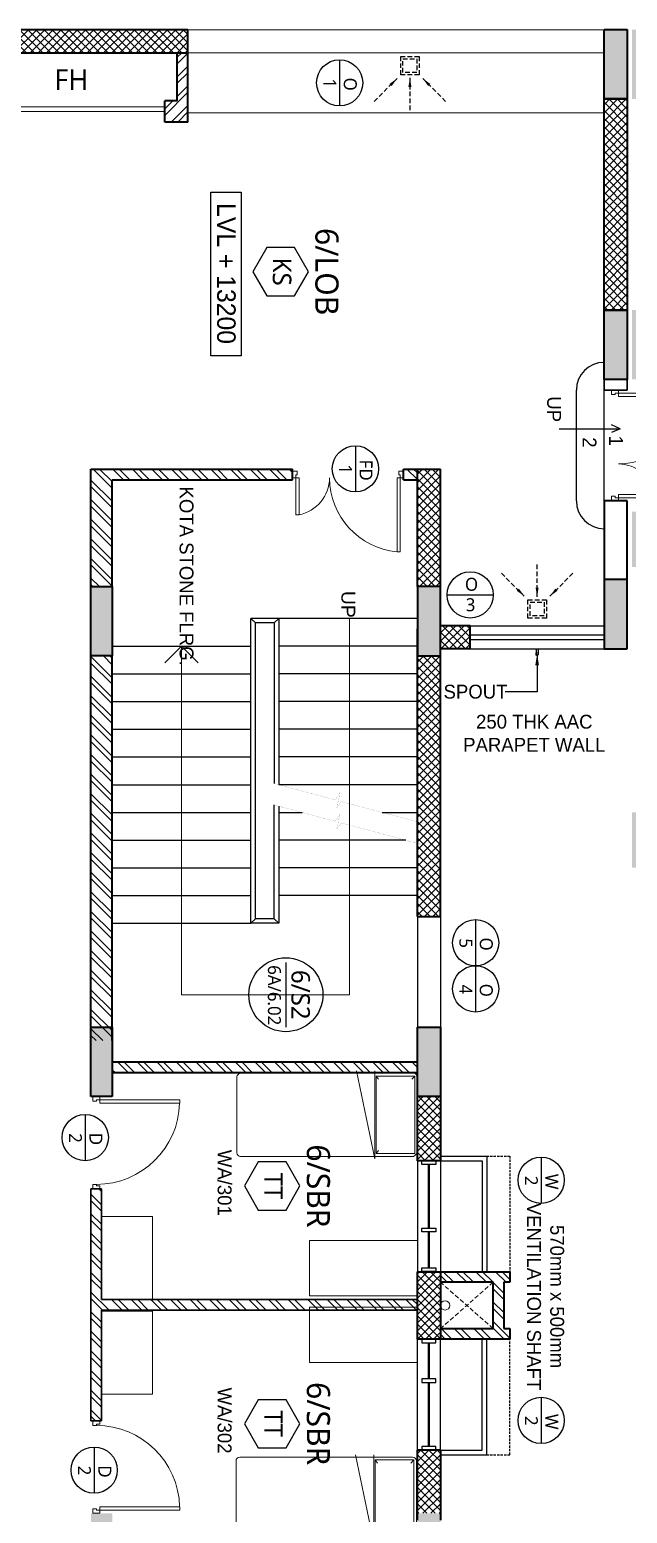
# Model space of a CAD drawing. Header units: millimetres. Extents: x -1127141 to 1597693, y -1835560 to -399335.
# Drawn here: x 1138092 to 1144555, y -503224 to -487168 of the extents above; entities that cross this region are included whole.
import ezdxf
from ezdxf.enums import TextEntityAlignment as Align

# ---------------------------------------------------------------- set-up
doc = ezdxf.new("R2010")
doc.units = ezdxf.units.MM
doc.header["$MEASUREMENT"] = 0
for name, pattern in [('DASHED2', [0.375, 0.25, -0.125]), ('HIDDEN', [0.375, 0.25, -0.125]), ('HIDDEN2', [4.7625, 3.175, -1.5875])]:
    doc.linetypes.add(name, pattern=pattern)
for name, color, linetype in [('A-Anno Tags', 6, 'Continuous'), ('A-Elevation', 4, 'Continuous'), ('A-Steps', 3, 'Continuous'), ('A-Wall Patt', 8, 'Continuous'), ('A-Window', 4, 'Continuous'), ('Anno_Frames', 7, 'Continuous'), ('Anno_Labels', 7, 'Continuous'), ('COLUMN', 5, 'Continuous'), ('elel', 6, 'Continuous'), ('S-Conc Patt', 9, 'Continuous')]:
    doc.layers.add(name, color=color, linetype=linetype)
for name, color, linetype, lineweight in [('A-Detail Lines', 8, 'Continuous', 25), ('A-Door', 4, 'Continuous', 9), ('A-Wall Ele', 3, 'Continuous', 20), ('A-Wall Sec', 1, 'Continuous', 30), ('column hatch', 12, 'Continuous', 5), ('E-CABLE TRAY', 32, 'Continuous', 18), ('frntr', 32, 'Continuous', 9), ('rwp', 231, 'Continuous', 5), ('S-Concrete', 40, 'Continuous', 30), ('shaft', 252, 'HIDDEN2', 5), ('STAIR', 3, 'Continuous', 9), ('text', 7, 'Continuous', 9)]:
    doc.layers.add(name, color=color, linetype=linetype, lineweight=lineweight)
doc.styles.add('IIITD @ 100', font='trebuc.ttf', dxfattribs={"height": 210})
doc.styles.get("Standard").update_dxf_attribs({"font": 'trebuc.ttf'})
doc.dimstyles.new('IIITD_WD_M @ 100', dxfattribs={"dimscale": 100, "dimtxt": 1.5, "dimasz": 1, "dimexe": 0.5, "dimexo": 0.25, "dimgap": 0.3, "dimtad": 1, "dimdec": 0, "dimrnd": 5, "dimzin": 0, "dimdsep": 46, "dimtxsty": 'Standard', "dimblk": 'ARCHTICK', "dimcen": 0.2, "dimdle": 1, "dimclrd": 256, "dimclre": 256, "dimadec": 0, "dimazin": 0, "dimtfac": 1, "dimtdec": 0, "dimtofl": 0, "dimtmove": 0, "dimatfit": 0, "dimfxl": 2, "dimfxlon": 1, "dimtolj": 1, "dimtzin": 0, "dimlwd": -1, "dimlwe": -1, "dimarcsym": 0})

# ---------------------------------------------------------------- blocks, each defined once
blk = doc.blocks.new('Door 1200')
at = {"layer": 'A-Door', "color": 5, "lineweight": 18}
for p, q in [((524084, 16182), (524084, 16132)), ((524084, 16182), (524159, 16182)), ((524084, 16132), (524124, 16132)), ((524124, 16147), (524124, 16132)), ((524159, 16147), (524124, 16147)), ((524159, 16182), (524159, 16147)), ((524159, 16147), (524557, 16147)), ((524159, 16112), (524159, 16147)), ((524159, 16112), (524557, 16112)), ((524557, 16147), (524557, 16112)), ((524084, 15032), (524124, 15032)), ((524084, 14982), (524084, 15032)), ((524084, 14982), (524159, 14982)), ((524124, 15017), (524124, 15032)), ((524159, 15017), (524124, 15017)), ((524159, 15052), (524159, 15017)), ((524159, 15052), (524958, 15052)), ((524159, 14982), (524159, 15017)), ((524159, 15017), (524958, 15017)), ((524958, 15017), (524958, 15052))]:
    blk.add_line(p, q, dxfattribs=at)
at = {"layer": 'A-Door', "lineweight": 18}
for centre, radius, start, end in [((524155, 16193), 411, 270.5695, 348.692), ((524157, 14978), 804, 5.3147, 89.8716)]:
    blk.add_arc(centre, radius, start, end, dxfattribs=at)
blk = doc.blocks.new('Room Tag with Finish')
blk.add_lwpolyline([(0, 0), (-2.6, -1.5), (-2.6, -4.5), (0, -6), (2.6, -4.5), (2.6, -1.5)], close=True)
at = {"layer": 'Anno_Frames'}
blk.add_attdef('ROOM_NAME', text='', height=2.5, dxfattribs=at).set_placement((0, 0), align=Align.BOTTOM_CENTER)
blk.add_attdef('FF', text='', height=2, dxfattribs=at).set_placement((0, -1.85), align=Align.TOP_CENTER)
blk = doc.blocks.new('*U29')
at = {"layer": 'A-Anno Tags'}
blk.add_lwpolyline([(-250, 0), (250, 0)], dxfattribs=at)
blk.add_circle((0, 0), 250, dxfattribs=at)
at = {"layer": 'Anno_Frames', "color": 7}
for tag, rotation, p in [('ENTITY', 359.7608, (15, 185)), ('ENTITYNO', 0.1757, (4, -36))]:
    blk.add_attdef(tag, text='', height=140, rotation=rotation, dxfattribs=at).set_placement(p, align=Align.TOP_CENTER)
blk = doc.blocks.new('staircase 1 int')
at = {"layer": 'A-Elevation'}
for p, q in [((1232432, -34455), (1234232, -34455)), ((1232432, -34455), (1232432, -34755)), ((1232482, -34505), (1232432, -34455)), ((1232482, -34505), (1234219, -34505)), ((1232482, -34505), (1232482, -34705)), ((1235682, -34505), (1234450, -34505)), ((1234464, -34455), (1235732, -34455)), ((1235682, -34505), (1235732, -34455)), ((1235682, -34505), (1235682, -34705)), ((1235732, -34455), (1235732, -34755)), ((1232482, -34705), (1232432, -34755)), ((1235732, -34755), (1232432, -34755)), ((1235682, -34705), (1232482, -34705)), ((1235682, -34705), (1235732, -34755))]:
    blk.add_line(p, q, dxfattribs=at)
at = {"layer": 'A-Steps'}
for p, q in [((1232432, -32955), (1232432, -34455)), ((1232732, -32955), (1232732, -34455)), ((1233032, -32955), (1233032, -34455)), ((1233332, -32955), (1233332, -34455)), ((1233632, -32955), (1233632, -34455)), ((1233932, -32955), (1233932, -34455)), ((1234232, -32955), (1234232, -34455)), ((1234532, -33336), (1234532, -32955)), ((1235132, -32955), (1235132, -34455)), ((1235432, -32955), (1235432, -34455)), ((1234832, -33079), (1234832, -34455)), ((1234532, -34455), (1234532, -34202)), ((1234832, -34282), (1234832, -34455)), ((1232732, -36255), (1232732, -34755)), ((1233032, -36255), (1233032, -34755)), ((1233332, -36255), (1233332, -34755)), ((1233632, -36255), (1233632, -34755)), ((1233932, -36255), (1233932, -34755)), ((1234232, -36255), (1234232, -34755)), ((1234532, -36255), (1234532, -34755)), ((1234832, -36255), (1234832, -34755)), ((1235132, -36255), (1235132, -34755)), ((1235432, -36255), (1235432, -34755)), ((1235732, -36255), (1235732, -34755))]:
    blk.add_line(p, q, dxfattribs=at)
at = {"layer": 'STAIR', "color": 5, "const_width": 1}
for points in [[(1234660, -32855), (1234414, -33779), (1234486, -33828), (1234316, -33791), (1234396, -33846), (1234219, -34505)], [(1234892, -32855), (1234646, -33779), (1234717, -33828), (1234548, -33791), (1234628, -33846), (1234450, -34505)]]:
    blk.add_lwpolyline(points, dxfattribs=at)
at = {"layer": 'text'}
for p, q in [((1232432, -33691), (1236507, -33691)), ((1236507, -35505), (1236507, -33691)), ((1232732, -35505), (1232912, -35325)), ((1232732, -35505), (1236507, -35505)), ((1232732, -35505), (1232912, -35686))]:
    blk.add_line(p, q, dxfattribs=at)
at = {"layer": 'text', "linetype": 'Continuous', "insert": (1232135, -33627), "char_height": 150, "width": 369.41, "attachment_point": 1}
blk.add_mtext('{\\fArial|b0|i0|c0|p34;UP}', dxfattribs=at)
blk = doc.blocks.new('ABL_Door_S - 1000 x 2100-11-3 Second Floor Lvl')
at = {"layer": 'A-Door', "color": 5}
for p, q in [((-500, 38), (-450, 38)), ((-500, -38), (-500, 38)), ((-450, 38), (-450, -3)), ((450, 38), (450, -3)), ((500, 38), (450, 38)), ((500, -38), (500, 38)), ((-500, -38), (-465, -38)), ((-465, -3), (-450, -3)), ((-465, -38), (-465, -3)), ((-430, -38), (-465, -38)), ((465, -3), (450, -3)), ((465, -38), (465, -3)), ((500, -38), (465, -38))]:
    blk.add_line(p, q, dxfattribs=at)
at = {"layer": 'A-Door', "color": 5, "lineweight": 18}
for p, q in [((-465, -38), (-465, -903)), ((-430, -38), (-430, -903)), ((-430, -903), (-465, -903))]:
    blk.add_line(p, q, dxfattribs=at)
at = {"layer": 'A-Door'}
blk.add_arc((-450, -2), 900, 271.2981, 359.9894, dxfattribs=at)
blk = doc.blocks.new('W 1200')
at = {"layer": 'A-Window', "linetype": 'HIDDEN', "ltscale": 100}
for p, q in [((552588, 7900), (552588, 9150)), ((552838, 7900), (552588, 7900))]:
    blk.add_line(p, q, dxfattribs=at)
at = {"layer": 'A-Window', "color": 2, "lineweight": 40}
for p, q in [((553463, 8720), (553463, 9110)), ((553463, 7990), (553463, 8680))]:
    blk.add_line(p, q, dxfattribs=at)
at = {"layer": 'A-Window', "color": 5}
for points in [[(553338, 7900), (552838, 7900), (552838, 9150)], [(553338, 7950), (552888, 7950), (552888, 9150)]]:
    blk.add_lwpolyline(points, dxfattribs=at)
at = {"layer": 'A-Window'}
for points in [[(553338, 7950), (553338, 9150)], [(553588, 7950), (553588, 9150)], [(553388, 8680), (553388, 8720), (553538, 8720), (553538, 8680), (553388, 8680)]]:
    blk.add_lwpolyline(points, dxfattribs=at)
for points in [[(553388, 9150), (553538, 9150), (553538, 9110), (553388, 9110)], [(553388, 7990), (553538, 7990), (553538, 7950), (553388, 7950)]]:
    blk.add_lwpolyline(points, close=True, dxfattribs=at)
blk = doc.blocks.new('Door Tag')
blk.add_line((-3.5, 0), (3.5, 0))
blk.add_circle((0, 0), 4)
blk.add_attdef('DW_NAME', text='', height=2).set_placement((0, 0), align=Align.BOTTOM_CENTER)
blk.add_attdef('SHEET_NO', text='', height=1.4).set_placement((0.05, -0.54), align=Align.TOP_CENTER)
blk = doc.blocks.new('*U478')
at = {"layer": 'A-Anno Tags'}
blk.add_lwpolyline([(-250, 0), (250, 0)], dxfattribs=at)
blk.add_circle((0, 0), 250, dxfattribs=at)
at = {"layer": 'Anno_Frames', "color": 7}
for tag, rotation, p in [('ENTITY', 359.7608, (15, 185)), ('ENTITYNO', 0.1757, (4, -36))]:
    blk.add_attdef(tag, text='', height=140, rotation=rotation, dxfattribs=at).set_placement(p, align=Align.TOP_CENTER)
blk = doc.blocks.new('tadantadan')
at = {"layer": 'S-Conc Patt'}
h = blk.add_hatch(color=256, dxfattribs=at)
h.paths.add_polyline_path([(126629, 40497), (127365, 40640), (127413, 40395), (126677, 40252)])
h.paths.add_polyline_path([(110961, 37195), (110914, 37441), (111935, 37639), (111982, 37394)])
h.paths.add_polyline_path([(123624, 39657), (123577, 39902), (124598, 40101), (124645, 39855)])
h.paths.add_polyline_path([(120459, 39041), (120411, 39287), (121432, 39485), (121480, 39240)])
h.paths.add_polyline_path([(117293, 38426), (117245, 38671), (118266, 38870), (118314, 38624)])
h.paths.add_polyline_path([(114127, 37811), (114079, 38056), (115100, 38255), (115148, 38009)])
h.paths.add_polyline_path([(122039, 47814), (121991, 48059), (123012, 48258), (123060, 48012)])
h.paths.add_polyline_path([(118873, 47198), (118825, 47444), (119846, 47642), (119894, 47397)])
h.paths.add_polyline_path([(115707, 46585), (115659, 46831), (116680, 47029), (116728, 46784)])
h.paths.add_polyline_path([(106210, 44739), (106162, 44984), (107183, 45183), (107231, 44938)])
h.paths.add_polyline_path([(109375, 45354), (109328, 45600), (110349, 45798), (110396, 45553)])
h.paths.add_polyline_path([(112541, 45970), (112493, 46215), (113514, 46414), (113562, 46168)])
h.paths.add_polyline_path([(120664, 42678), (120707, 42452), (119971, 42309), (119927, 42535)])
h.paths.add_polyline_path([(120334, 44375), (120377, 44150), (119641, 44007), (119597, 44232)])
h.paths.add_polyline_path([(114332, 41447), (114376, 41221), (113640, 41078), (113596, 41304)])
h.paths.add_polyline_path([(114002, 43145), (114046, 42919), (113310, 42776), (113266, 43002)])
h.paths.add_polyline_path([(107979, 40212), (108023, 39987), (107287, 39843), (107243, 40069)])
h.paths.add_polyline_path([(107650, 41910), (107693, 41684), (106957, 41541), (106913, 41767)])
h.paths.add_polyline_path([(130940, 42954), (130797, 43690), (131042, 43738), (131185, 43002)])
h.paths.add_polyline_path([(104022, 33475), (103273, 33475), (103273, 33725), (104022, 33725)])
h.paths.add_polyline_path([(100927, 33475), (100177, 33475), (100177, 33725), (100927, 33725)])
h.paths.add_polyline_path([(97892, 33475), (97142, 33475), (97142, 33725), (97892, 33725)])
h.paths.add_polyline_path([(126853, 43880), (126264, 43766), (126308, 43540), (126897, 43654)])
h.paths.add_polyline_path([(130345, 46012), (130202, 46748), (130448, 46795), (130591, 46059)])
h.paths.add_polyline_path([(129606, 49815), (129463, 50551), (129708, 50599), (129851, 49862)])
h.paths.add_polyline_path([(125252, 49732), (125694, 49818), (125737, 49592), (125296, 49506)])
h.paths.add_polyline_path([(125842, 47270), (125756, 47712), (125982, 47756), (126068, 47314)])
h.paths.add_polyline_path([(127586, 49727), (127500, 50169), (127725, 50213), (127811, 49771)])
h.paths.add_polyline_path([(128368, 45703), (128282, 46145), (128508, 46189), (128594, 45747)])
h.paths.add_polyline_path([(128187, 47838), (127745, 47752), (127702, 47978), (128143, 48064)])
h.paths.add_polyline_path([(126368, 45770), (126454, 45328), (126228, 45284), (126143, 45726)])
h.paths.add_polyline_path([(101872, 46634), (101136, 46491), (101088, 46737), (101824, 46880)])
h.paths.add_polyline_path([(104042, 40974), (103927, 41563), (104153, 41607), (104267, 41018)])
h.paths.add_polyline_path([(103341, 39076), (102605, 38933), (102561, 39158), (103297, 39301)])
h.paths.add_polyline_path([(103921, 45525), (103185, 45382), (103137, 45627), (103874, 45770)])
h.paths.add_polyline_path([(103011, 40774), (102275, 40631), (102227, 40876), (102963, 41019)])
h.paths.add_polyline_path([(104019, 35586), (103283, 35443), (103235, 35688), (103972, 35831)])
h.paths.add_polyline_path([(103639, 46978), (102902, 46835), (102855, 47080), (103591, 47223)])
h.paths.add_polyline_path([(98329, 45946), (97593, 45803), (97546, 46048), (98282, 46191)])
h.paths.add_polyline_path([(99472, 40086), (98736, 39943), (98688, 40188), (99424, 40331)])
h.paths.add_polyline_path([(108702, 36496), (107892, 36339), (107844, 36584), (108654, 36742)])
h.paths.add_polyline_path([(97392, 39936), (97392, 39289), (97142, 39289), (97142, 39889)])
h.paths.add_polyline_path([(119208, 6285), (118458, 6285), (118458, 6535), (119208, 6535)])
h.paths.add_polyline_path([(119208, 11565), (118458, 11565), (118458, 11795), (119208, 11795)])
h.paths.add_polyline_path([(119208, 15095), (118458, 15095), (118458, 15345), (119208, 15345)])
h.paths.add_polyline_path([(119208, 9835), (118458, 9835), (118458, 10065), (119208, 10065)])
h.paths.add_polyline_path([(113948, 6285), (113198, 6285), (113198, 6535), (113948, 6535)])
h.paths.add_polyline_path([(113948, 11565), (113198, 11565), (113198, 11795), (113948, 11795)])
h.paths.add_polyline_path([(113948, 15095), (113198, 15095), (113198, 15345), (113948, 15345)])
h.paths.add_polyline_path([(113948, 9835), (113198, 9835), (113198, 10065), (113948, 10065)])
h.paths.add_polyline_path([(108688, 11565), (107938, 11565), (107938, 11795), (108688, 11795)])
h.paths.add_polyline_path([(103843, 17365), (103093, 17365), (103093, 17115), (103843, 17115)])
h.paths.add_polyline_path([(100177, 17365), (100927, 17365), (100927, 17115), (100177, 17115)])
h.paths.add_polyline_path([(97142, 17365), (97892, 17365), (97892, 17115), (97142, 17115)])
h.paths.add_polyline_path([(128593, 15095), (127993, 15095), (127993, 15345), (128593, 15345)])
h.paths.add_polyline_path([(103918, 15345), (103168, 15345), (103168, 15095), (103918, 15095)])
h.paths.add_polyline_path([(108688, 15095), (107938, 15095), (107938, 15345), (108688, 15345)])
h.paths.add_polyline_path([(124393, 15095), (123793, 15095), (123793, 15345), (124393, 15345)])
h.paths.add_polyline_path([(127993, 11795), (128593, 11795), (128593, 11565), (127993, 11565)])
h.paths.add_polyline_path([(124393, 11565), (123793, 11565), (123793, 11795), (124393, 11795)])
h.paths.add_polyline_path([(105718, 5325), (104968, 5325), (104968, 5575), (105718, 5575)])
h.paths.add_polyline_path([(97392, 9815), (97392, 10565), (97142, 10565), (97142, 9815)])
h.paths.add_polyline_path([(100313, 9815), (99563, 9815), (99563, 10065), (100313, 10065)])
h.paths.add_polyline_path([(105718, 3845), (104968, 3845), (104968, 4095), (105718, 4095)])
h.paths.add_polyline_path([(103918, 3845), (103168, 3845), (103168, 4095), (103918, 4095)])
h.paths.add_polyline_path([(103918, 9815), (103168, 9815), (103168, 10065), (103918, 10065)])
h.paths.add_polyline_path([(103918, 11565), (103168, 11565), (103168, 11795), (103918, 11795)])
h.paths.add_polyline_path([(104968, 9465), (104968, 10065), (105198, 10065), (105198, 9465)])
h.paths.add_polyline_path([(126158, 9615), (126158, 10065), (126388, 10065), (126388, 9615)])
h.paths.add_polyline_path([(123873, 10065), (124323, 10065), (124323, 9835), (123873, 9835)])
h.paths.add_polyline_path([(126158, 5575), (126158, 6025), (126388, 6025), (126388, 5575)])
h.paths.add_polyline_path([(123978, 5575), (123978, 6025), (124208, 6025), (124208, 5575)])
h.paths.add_polyline_path([(126388, 7705), (125938, 7705), (125938, 7935), (126388, 7935)])
h.paths.add_polyline_path([(123978, 7595), (123978, 8045), (124208, 8045), (124208, 7595)])
h.paths.add_polyline_path([(128178, 9465), (128178, 10065), (128408, 10065), (128408, 9465)])
h.paths.add_polyline_path([(108428, 5325), (108428, 6075), (108178, 6075), (108178, 5325)])
h.paths.add_polyline_path([(128158, 5575), (128158, 6175), (128408, 6175), (128408, 5575)])
h.paths.add_polyline_path([(100313, 3845), (99563, 3845), (99563, 4095), (100313, 4095)])
h.paths.add_polyline_path([(108408, 10065), (108408, 9315), (108178, 9315), (108178, 10065)])
edge = h.paths.add_edge_path()
edge.add_line((133928, 6285), (133178, 6285))
edge.add_line((133178, 6535), (133928, 6535))
edge.add_line((133178, 6285), (133178, 6535))
edge.add_line((133928, 11565), (133178, 11565))
edge.add_line((133178, 11795), (133928, 11795))
edge.add_line((133178, 11565), (133178, 11795))
edge.add_line((133928, 15095), (133178, 15095))
edge.add_line((133178, 15345), (133928, 15345))
edge.add_line((133178, 15095), (133178, 15345))
edge.add_line((133928, 9835), (133178, 9835))
edge.add_line((133178, 10065), (133928, 10065))
edge.add_line((133178, 9835), (133178, 10065))
h.paths.add_polyline_path([(144448, 11565), (143698, 11565), (143698, 11795), (144448, 11795)])
h.paths.add_polyline_path([(144448, 15095), (143698, 15095), (143698, 15345), (144448, 15345)])
h.paths.add_polyline_path([(144208, 10065), (144208, 9315), (143978, 9315), (143978, 10065)])
h.paths.add_polyline_path([(139188, 6285), (138438, 6285), (138438, 6535), (139188, 6535)])
h.paths.add_polyline_path([(139188, 11565), (138438, 11565), (138438, 11795), (139188, 11795)])
h.paths.add_polyline_path([(139188, 15095), (138438, 15095), (138438, 15345), (139188, 15345)])
h.paths.add_polyline_path([(139188, 9835), (138438, 9835), (138438, 10065), (139188, 10065)])
h.paths.add_polyline_path([(133928, 6285), (133178, 6285), (133178, 6535), (133928, 6535)])
h.paths.add_polyline_path([(133928, 11565), (133178, 11565), (133178, 11795), (133928, 11795)], flags=17)
h.paths.add_polyline_path([(133928, 15095), (133178, 15095), (133178, 15345), (133928, 15345)], flags=17)
h.paths.add_polyline_path([(133928, 9835), (133178, 9835), (133178, 10065), (133928, 10065)], flags=17)
h.paths.add_polyline_path([(151613, 4490), (151613, 5090), (151363, 5090), (151363, 4490)])
h.paths.add_polyline_path([(151613, 15095), (151013, 15095), (151013, 15345), (151613, 15345)])
h.paths.add_polyline_path([(147413, 15095), (146813, 15095), (146813, 15345), (147413, 15345)])
h.paths.add_polyline_path([(151613, 11565), (151013, 11565), (151013, 11795), (151613, 11795)])
h.paths.add_polyline_path([(147413, 11565), (146813, 11565), (146813, 11795), (147413, 11795)])
h.paths.add_polyline_path([(151613, 9315), (151613, 10065), (151363, 10065), (151363, 9315)])
h.paths.add_polyline_path([(146663, 4490), (147413, 4490), (147413, 4740), (146663, 4740)])
h.paths.add_polyline_path([(147413, 9315), (147413, 10065), (147183, 10065), (147183, 9315)])
h.paths.add_polyline_path([(143958, 4490), (143958, 5240), (144208, 5240), (144208, 4490)])
at = {"layer": 'S-Concrete', "lineweight": 35}
for p, q in [((97142, 17115), (97142, 17365)), ((97142, 17365), (97892, 17365)), ((97892, 17365), (97892, 17115)), ((100177, 17115), (100177, 17365)), ((100177, 17365), (100927, 17365)), ((100927, 17365), (100927, 17115)), ((103093, 17365), (103093, 17115)), ((103843, 17365), (103093, 17365)), ((103843, 17115), (103843, 17365)), ((97892, 17115), (97142, 17115)), ((100927, 17115), (100177, 17115)), ((103093, 17115), (103843, 17115)), ((103168, 15345), (103168, 15095)), ((103918, 15345), (103168, 15345)), ((103918, 15095), (103918, 15345)), ((107938, 15095), (107938, 15345)), ((107938, 15345), (108688, 15345)), ((108688, 15345), (108688, 15095)), ((103168, 15095), (103918, 15095)), ((108688, 15095), (107938, 15095)), ((103168, 11565), (103168, 11795)), ((103168, 11795), (103918, 11795)), ((103918, 11795), (103918, 11565)), ((107938, 11565), (107938, 11795)), ((107938, 11795), (108688, 11795)), ((108688, 11795), (108688, 11565)), ((103918, 11565), (103168, 11565)), ((108688, 11565), (107938, 11565))]:
    blk.add_line(p, q, dxfattribs=at)
blk = doc.blocks.new('*U424')
at = {"layer": 'A-Anno Tags'}
blk.add_lwpolyline([(-250, 0), (250, 0)], dxfattribs=at)
blk.add_circle((0, 0), 250, dxfattribs=at)
at = {"layer": 'Anno_Frames', "color": 7}
for tag, rotation, p in [('ENTITY', 359.7608, (15, 185)), ('ENTITYNO', 0.1757, (4, -36))]:
    blk.add_attdef(tag, text='', height=140, rotation=rotation, dxfattribs=at).set_placement(p, align=Align.TOP_CENTER)
blk = doc.blocks.new('_ArchTick')
at = {"color": 0, "linetype": 'ByBlock', "const_width": 0.15}
blk.add_lwpolyline([(-0.5, -0.5), (0.5, 0.5)], dxfattribs=at)
blk = doc.blocks.new('*U269')
at = {"layer": 'A-Anno Tags'}
blk.add_lwpolyline([(-250, 0), (250, 0)], dxfattribs=at)
blk.add_circle((0, 0), 250, dxfattribs=at)
at = {"layer": 'Anno_Frames', "color": 7}
for tag, rotation, p in [('ENTITY', 359.7608, (15, 185)), ('ENTITYNO', 0.1757, (4, -36))]:
    blk.add_attdef(tag, text='', height=140, rotation=rotation, dxfattribs=at).set_placement(p, align=Align.TOP_CENTER)
blk = doc.blocks.new('bed')
at = {"layer": 'frntr'}
for p, q in [((268673, -306927), (268673, -308179)), ((269533, -306887), (268713, -306887)), ((269573, -308377), (269573, -306927)), ((269598, -308377), (268648, -308179)), ((268673, -308179), (268673, -308377)), ((268648, -308377), (269448, -308377)), ((268673, -308377), (268673, -308797)), ((269543, -308391), (268703, -308391)), ((268703, -308391), (268703, -308811)), ((268703, -308391), (268738, -308417)), ((269598, -308377), (269448, -308377)), ((269543, -308391), (269508, -308417)), ((269543, -308811), (269543, -308391)), ((269573, -308797), (269573, -308377)), ((268703, -308811), (268738, -308777)), ((268703, -308811), (269543, -308811)), ((268713, -308837), (269510, -308837))]:
    blk.add_line(p, q, dxfattribs=at)
for centre, radius, start, end in [((268713, -306927), 40, 90, 180), ((269533, -306927), 40, 0, 90), ((268713, -308797), 40, 180, 270), ((269506, -308762), 75.2, 267.3338, 332.1559)]:
    blk.add_arc(centre, radius, start, end, dxfattribs=at)
blk = doc.blocks.new('wardrobe')
at = {"layer": 'frntr'}
for p, q in [((266249, -309334), (266799, -309334)), ((266249, -310234), (266249, -309334)), ((266799, -310234), (266799, -309334)), ((266799, -309334), (266799, -310234)), ((266799, -310234), (266249, -310234))]:
    blk.add_line(p, q, dxfattribs=at)
blk = doc.blocks.new('table')
at = {"layer": 'frntr'}
for p, q in [((268968, -309087), (269568, -309087)), ((268968, -309087), (268968, -310253)), ((269568, -310255), (269568, -309087)), ((268968, -310253), (269568, -310253))]:
    blk.add_line(p, q, dxfattribs=at)
blk = doc.blocks.new('aaa')
at = {"layer": 'frntr', "rotation": 90}
blk.add_blockref('wardrobe', (-40627, -573636), dxfattribs=at)
at = {"layer": 'frntr'}
for name, p in [('bed', (-1515, -1414)), ('table', (0, 0))]:
    blk.add_blockref(name, p, dxfattribs=at)
blk = doc.blocks.new('bbbb')
at = {"layer": 'frntr', "rotation": 90}
blk.add_blockref('wardrobe', (-39613, -573636), dxfattribs=at)
at = {"layer": 'frntr'}
for name, p in [('bed', (2630, -1404)), ('table', (710, 0))]:
    blk.add_blockref(name, p, dxfattribs=at)
blk = doc.blocks.new('column 2.04')
at = {"layer": 'S-Conc Patt'}
h = blk.add_hatch(color=256, dxfattribs=at)
h.paths.add_polyline_path([(552592, -205173), (553328, -205030), (553376, -205276), (552640, -205419)])
h.paths.add_polyline_path([(536924, -208475), (536877, -208230), (537898, -208032), (537945, -208277)])
h.paths.add_polyline_path([(549587, -206014), (549540, -205769), (550561, -205570), (550608, -205816)])
h.paths.add_polyline_path([(546422, -206629), (546374, -206384), (547395, -206185), (547443, -206431)])
h.paths.add_polyline_path([(543256, -207245), (543208, -206999), (544229, -206801), (544277, -207046)])
h.paths.add_polyline_path([(540090, -207860), (540042, -207615), (541063, -207416), (541111, -207662)])
h.paths.add_polyline_path([(548002, -197857), (547954, -197611), (548975, -197413), (549023, -197658)])
h.paths.add_polyline_path([(544836, -198472), (544788, -198227), (545809, -198028), (545857, -198274)])
h.paths.add_polyline_path([(541670, -199086), (541622, -198840), (542643, -198642), (542691, -198887)])
h.paths.add_polyline_path([(532173, -200932), (532125, -200686), (533146, -200488), (533194, -200733)])
h.paths.add_polyline_path([(535338, -200316), (535291, -200071), (536312, -199872), (536359, -200118)])
h.paths.add_polyline_path([(538504, -199701), (538456, -199455), (539477, -199257), (539525, -199502)])
h.paths.add_polyline_path([(546627, -202993), (546670, -203219), (545934, -203362), (545890, -203136)])
h.paths.add_polyline_path([(546297, -201295), (546340, -201521), (545604, -201664), (545560, -201438)])
h.paths.add_polyline_path([(540295, -204224), (540339, -204449), (539603, -204592), (539559, -204367)])
h.paths.add_polyline_path([(539965, -202526), (540009, -202752), (539273, -202895), (539229, -202669)])
h.paths.add_polyline_path([(533943, -205458), (533986, -205684), (533250, -205827), (533206, -205601)])
h.paths.add_polyline_path([(533613, -203761), (533656, -203987), (532920, -204130), (532876, -203904)])
h.paths.add_polyline_path([(556903, -202717), (556760, -201981), (557005, -201933), (557148, -202669)])
h.paths.add_polyline_path([(529985, -212195), (529236, -212195), (529236, -211945), (529985, -211945)])
h.paths.add_polyline_path([(526890, -212195), (526140, -212195), (526140, -211945), (526890, -211945)])
h.paths.add_polyline_path([(523855, -212195), (523105, -212195), (523105, -211945), (523855, -211945)])
h.paths.add_polyline_path([(552816, -201790), (552227, -201905), (552271, -202131), (552860, -202016)])
h.paths.add_polyline_path([(556308, -199659), (556165, -198923), (556411, -198875), (556554, -199611)])
h.paths.add_polyline_path([(555569, -195856), (555426, -195120), (555671, -195072), (555815, -195808)])
h.paths.add_polyline_path([(551215, -195938), (551657, -195853), (551700, -196078), (551259, -196164)])
h.paths.add_polyline_path([(551805, -198400), (551719, -197959), (551945, -197915), (552031, -198356)])
h.paths.add_polyline_path([(553549, -195943), (553463, -195501), (553689, -195458), (553774, -195899)])
h.paths.add_polyline_path([(554331, -199967), (554245, -199525), (554471, -199482), (554557, -199923)])
h.paths.add_polyline_path([(554150, -197832), (553709, -197918), (553665, -197692), (554106, -197607)])
h.paths.add_polyline_path([(552331, -199901), (552417, -200343), (552191, -200387), (552106, -199945)])
h.paths.add_polyline_path([(527835, -199036), (527099, -199179), (527051, -198934), (527787, -198791)])
h.paths.add_polyline_path([(530005, -204696), (529890, -204107), (530116, -204064), (530230, -204653)])
h.paths.add_polyline_path([(529304, -206595), (528568, -206738), (528524, -206512), (529260, -206369)])
h.paths.add_polyline_path([(529884, -200146), (529148, -200289), (529100, -200043), (529837, -199900)])
h.paths.add_polyline_path([(528920, -212495), (528320, -212495), (528320, -212245), (528920, -212245)])
h.paths.add_polyline_path([(523855, -212495), (523105, -212495), (523105, -212245), (523855, -212245)])
h.paths.add_polyline_path([(531575, -212245), (532175, -212245), (532175, -212495), (531575, -212495)])
h.paths.add_polyline_path([(526890, -212495), (526140, -212495), (526140, -212245), (526890, -212245)])
h.paths.add_polyline_path([(528974, -204897), (528238, -205040), (528190, -204794), (528926, -204651)])
h.paths.add_polyline_path([(529982, -210085), (529246, -210228), (529198, -209982), (529935, -209839)])
h.paths.add_polyline_path([(529602, -198693), (528865, -198836), (528818, -198590), (529554, -198447)])
h.paths.add_polyline_path([(524292, -199725), (523556, -199868), (523509, -199622), (524245, -199479)])
h.paths.add_polyline_path([(525435, -205585), (524699, -205728), (524651, -205482), (525387, -205339)])
h.paths.add_polyline_path([(534665, -209174), (533855, -209332), (533807, -209086), (534617, -208929)])
h.paths.add_polyline_path([(523355, -205734), (523355, -206382), (523105, -206382), (523105, -205782)])
h.paths.add_polyline_path([(545171, -239386), (544421, -239386), (544421, -239136), (545171, -239136)])
h.paths.add_polyline_path([(545171, -234106), (544421, -234106), (544421, -233876), (545171, -233876)])
h.paths.add_polyline_path([(545171, -230576), (544421, -230576), (544421, -230326), (545171, -230326)])
h.paths.add_polyline_path([(545171, -235836), (544421, -235836), (544421, -235606), (545171, -235606)])
h.paths.add_polyline_path([(539911, -239386), (539161, -239386), (539161, -239136), (539911, -239136)])
h.paths.add_polyline_path([(539911, -234106), (539161, -234106), (539161, -233876), (539911, -233876)])
h.paths.add_polyline_path([(539911, -230576), (539161, -230576), (539161, -230326), (539911, -230326)])
h.paths.add_polyline_path([(539911, -235836), (539161, -235836), (539161, -235606), (539911, -235606)])
h.paths.add_polyline_path([(534651, -234106), (533901, -234106), (533901, -233876), (534651, -233876)])
h.paths.add_polyline_path([(529806, -228306), (529056, -228306), (529056, -228556), (529806, -228556)])
h.paths.add_polyline_path([(526140, -228306), (526890, -228306), (526890, -228556), (526140, -228556)])
h.paths.add_polyline_path([(523105, -228306), (523855, -228306), (523855, -228556), (523105, -228556)])
h.paths.add_polyline_path([(554556, -230576), (553956, -230576), (553956, -230326), (554556, -230326)])
h.paths.add_polyline_path([(529881, -230326), (529131, -230326), (529131, -230576), (529881, -230576)])
h.paths.add_polyline_path([(534651, -230576), (533901, -230576), (533901, -230326), (534651, -230326)])
h.paths.add_polyline_path([(550356, -230576), (549756, -230576), (549756, -230326), (550356, -230326)])
h.paths.add_polyline_path([(553956, -233876), (554556, -233876), (554556, -234106), (553956, -234106)])
h.paths.add_polyline_path([(550356, -234106), (549756, -234106), (549756, -233876), (550356, -233876)])
h.paths.add_polyline_path([(531681, -240346), (530931, -240346), (530931, -240096), (531681, -240096)])
h.paths.add_polyline_path([(523355, -235856), (523355, -235106), (523105, -235106), (523105, -235856)])
h.paths.add_polyline_path([(526276, -235856), (525526, -235856), (525526, -235606), (526276, -235606)])
h.paths.add_polyline_path([(531681, -241826), (530931, -241826), (530931, -241576), (531681, -241576)])
h.paths.add_polyline_path([(529881, -241826), (529131, -241826), (529131, -241576), (529881, -241576)])
h.paths.add_polyline_path([(529881, -235856), (529131, -235856), (529131, -235606), (529881, -235606)])
h.paths.add_polyline_path([(529881, -234106), (529131, -234106), (529131, -233876), (529881, -233876)])
h.paths.add_polyline_path([(530931, -236206), (530931, -235606), (531161, -235606), (531161, -236206)])
h.paths.add_polyline_path([(552121, -236056), (552121, -235606), (552351, -235606), (552351, -236056)])
h.paths.add_polyline_path([(549836, -235606), (550286, -235606), (550286, -235836), (549836, -235836)])
h.paths.add_polyline_path([(552121, -240096), (552121, -239646), (552351, -239646), (552351, -240096)])
h.paths.add_polyline_path([(549941, -240096), (549941, -239646), (550171, -239646), (550171, -240096)])
h.paths.add_polyline_path([(552351, -237966), (551901, -237966), (551901, -237736), (552351, -237736)])
h.paths.add_polyline_path([(549941, -238076), (549941, -237626), (550171, -237626), (550171, -238076)])
h.paths.add_polyline_path([(554141, -236206), (554141, -235606), (554371, -235606), (554371, -236206)])
h.paths.add_polyline_path([(534391, -240346), (534391, -239596), (534141, -239596), (534141, -240346)])
h.paths.add_polyline_path([(554121, -240095), (554121, -239495), (554371, -239495), (554371, -240095)])
h.paths.add_polyline_path([(523105, -228006), (523855, -228006), (523855, -228256), (523105, -228256)])
h.paths.add_polyline_path([(532175, -228256), (531575, -228256), (531575, -228006), (532175, -228006)])
h.paths.add_polyline_path([(528320, -217506), (528920, -217506), (528920, -217736), (528320, -217736)])
h.paths.add_polyline_path([(528920, -228256), (528320, -228256), (528320, -228006), (528920, -228006)])
h.paths.add_polyline_path([(528320, -222766), (528920, -222766), (528920, -222996), (528320, -222996)])
h.paths.add_polyline_path([(526890, -217736), (526290, -217736), (526290, -217506), (526890, -217506)])
h.paths.add_polyline_path([(526890, -222996), (526290, -222996), (526290, -222766), (526890, -222766)])
h.paths.add_polyline_path([(526140, -228006), (526890, -228006), (526890, -228256), (526140, -228256)])
h.paths.add_polyline_path([(526276, -241826), (525526, -241826), (525526, -241576), (526276, -241576)])
h.paths.add_polyline_path([(523355, -217321), (523355, -217921), (523105, -217921), (523105, -217321)])
h.paths.add_polyline_path([(523355, -222581), (523355, -223181), (523105, -223181), (523105, -222581)])
h.paths.add_polyline_path([(532175, -217320), (532175, -217920), (531925, -217920), (531925, -217320)])
h.paths.add_polyline_path([(532175, -222581), (532175, -223181), (531925, -223181), (531925, -222581)])
h.paths.add_polyline_path([(534371, -235606), (534371, -236356), (534141, -236356), (534141, -235606)])
edge = h.paths.add_edge_path()
edge.add_line((559891, -239386), (559141, -239386))
edge.add_line((559141, -239136), (559891, -239136))
edge.add_line((559141, -239386), (559141, -239136))
edge.add_line((559891, -234106), (559141, -234106))
edge.add_line((559141, -233876), (559891, -233876))
edge.add_line((559141, -234106), (559141, -233876))
edge.add_line((559891, -230576), (559141, -230576))
edge.add_line((559141, -230326), (559891, -230326))
edge.add_line((559141, -230576), (559141, -230326))
edge.add_line((559891, -235836), (559141, -235836))
edge.add_line((559141, -235606), (559891, -235606))
edge.add_line((559141, -235836), (559141, -235606))
h.paths.add_polyline_path([(570411, -234106), (569661, -234106), (569661, -233876), (570411, -233876)])
h.paths.add_polyline_path([(570411, -230576), (569661, -230576), (569661, -230326), (570411, -230326)])
h.paths.add_polyline_path([(570171, -235606), (570171, -236356), (569941, -236356), (569941, -235606)])
h.paths.add_polyline_path([(565151, -239386), (564401, -239386), (564401, -239136), (565151, -239136)])
h.paths.add_polyline_path([(565151, -234106), (564401, -234106), (564401, -233876), (565151, -233876)])
h.paths.add_polyline_path([(565151, -230576), (564401, -230576), (564401, -230326), (565151, -230326)])
h.paths.add_polyline_path([(565151, -235836), (564401, -235836), (564401, -235606), (565151, -235606)])
h.paths.add_polyline_path([(559891, -239386), (559141, -239386), (559141, -239136), (559891, -239136)], flags=17)
h.paths.add_polyline_path([(559891, -234106), (559141, -234106), (559141, -233876), (559891, -233876)], flags=17)
h.paths.add_polyline_path([(559891, -230576), (559141, -230576), (559141, -230326), (559891, -230326)], flags=17)
h.paths.add_polyline_path([(559891, -235836), (559141, -235836), (559141, -235606), (559891, -235606)], flags=17)
h.paths.add_polyline_path([(577576, -241181), (577576, -240581), (577326, -240581), (577326, -241181)])
h.paths.add_polyline_path([(577576, -230576), (576976, -230576), (576976, -230326), (577576, -230326)])
h.paths.add_polyline_path([(573376, -230576), (572776, -230576), (572776, -230326), (573376, -230326)])
h.paths.add_polyline_path([(577576, -234106), (576976, -234106), (576976, -233876), (577576, -233876)])
h.paths.add_polyline_path([(573376, -234106), (572776, -234106), (572776, -233876), (573376, -233876)])
h.paths.add_polyline_path([(577576, -236356), (577576, -235606), (577326, -235606), (577326, -236356)])
h.paths.add_polyline_path([(572626, -241181), (573376, -241181), (573376, -240931), (572626, -240931)])
h.paths.add_polyline_path([(573376, -236356), (573376, -235606), (573146, -235606), (573146, -236356)])
h.paths.add_polyline_path([(569921, -241181), (569921, -240431), (570171, -240431), (570171, -241181)])
at = {"layer": 'S-Concrete', "lineweight": 35}
for p, q in [((523105, -228556), (523105, -228306)), ((523105, -228306), (523855, -228306)), ((523855, -228306), (523855, -228556)), ((526140, -228556), (526140, -228306)), ((526140, -228306), (526890, -228306)), ((526890, -228306), (526890, -228556)), ((529056, -228306), (529056, -228556)), ((529806, -228306), (529056, -228306)), ((529806, -228556), (529806, -228306)), ((523855, -228556), (523105, -228556)), ((526890, -228556), (526140, -228556)), ((529056, -228556), (529806, -228556)), ((529131, -230326), (529131, -230576)), ((529881, -230326), (529131, -230326)), ((529881, -230576), (529881, -230326)), ((533901, -230576), (533901, -230326)), ((533901, -230326), (534651, -230326)), ((534651, -230326), (534651, -230576)), ((529131, -230576), (529881, -230576)), ((534651, -230576), (533901, -230576)), ((529131, -234106), (529131, -233876)), ((529131, -233876), (529881, -233876)), ((529881, -233876), (529881, -234106)), ((533901, -234106), (533901, -233876)), ((533901, -233876), (534651, -233876)), ((534651, -233876), (534651, -234106)), ((529881, -234106), (529131, -234106)), ((534651, -234106), (533901, -234106))]:
    blk.add_line(p, q, dxfattribs=at)

msp = doc.modelspace()

# ---------------------------------------------------------------- hatches: boundary and pattern name
at = {"layer": 'A-Wall Patt'}
h = msp.add_hatch(dxfattribs=at)
h.set_pattern_fill('ANSI37', color=256, scale=500, style=0)
h.set_pattern_definition([(315, (2934038.726, 1139879.94), (44.1941738, 44.1941738), []), (45, (2934038.726, 1139879.94), (-44.1941738, 44.1941738), [])])
h.paths.add_polyline_path([(1139803.6, -487418.3), (1139803.6, -487168.3), (1137753.6, -487168.3), (1137753.6, -487418.3)])
h = msp.add_hatch(dxfattribs=at)
h.set_pattern_fill('ANSI32', color=256, scale=400, angle=360, style=0)
h.set_pattern_definition([(45, (1137713.56, -488168.31), (-106.066, 106.066), []), (45, (1137784.27, -488168.31), (-106.066, 106.066), [])])
h.paths.add_polyline_path([(1137253.6, -487938.3), (1137253.6, -488168.3), (1137503.6, -488168.3), (1137503.6, -487938.3)])
h.paths.add_polyline_path([(1139688.6, -487938.3), (1139553.6, -487938.3), (1139553.6, -488168.3), (1139803.6, -488168.3), (1139803.6, -487418.3), (1139688.6, -487418.3)])
h = msp.add_hatch(dxfattribs=at)
h.set_pattern_fill('ANSI37', color=256, scale=500, style=0)
h.set_pattern_definition([(315, (2940588.726, 1139129.94), (44.1941738, 44.1941738), []), (45, (2940588.726, 1139129.94), (-44.1941738, 44.1941738), [])])
h.paths.add_polyline_path([(1144553.6, -487918.3), (1144303.6, -487918.3), (1144303.6, -490203.3), (1144553.6, -490203.3)])
h = msp.add_hatch(dxfattribs=at)
h.set_pattern_fill('ANSI32', color=256, scale=400, style=0)
h.set_pattern_definition([(315, (1375887.61, 119140.81), (106.066017, 106.066017), []), (315, (1375887.61, 119070.1), (106.066017, 106.066017), [])])
h.paths.add_polyline_path([(1142284.3, -498453.8), (1142284.3, -498338.8), (1138984.3, -498338.8), (1138984.3, -498453.8)])
h.paths.add_polyline_path([(1140934.3, -492038.8), (1140934.3, -491923.8), (1138754.3, -491923.8), (1138754.3, -493193.8), (1138984.3, -493193.8), (1138984.3, -492038.8)])
h.paths.add_polyline_path([(1142284.3, -492038.8), (1142284.3, -491923.8), (1142134.3, -491923.8), (1142134.3, -492038.8)])
h.paths.add_polyline_path([(1138984.3, -493943.8), (1138755, -493943.8), (1138755, -498108.8), (1138985, -498108.8), (1138985, -493653.8), (1138984.3, -493653.8)])
h = msp.add_hatch(dxfattribs=at)
h.set_pattern_fill('ANSI37', color=256, scale=500, style=0)
h.set_pattern_definition([(315, (1127189.63, -478259.635), (44.19417, 44.19417), []), (45, (1127189.63, -478259.635), (-44.19417, 44.19417), [])])
h.paths.add_polyline_path([(1142534.3, -496763.8), (1142534.3, -493943.8), (1142284.3, -493943.8), (1142284.3, -496763.8)])
h.paths.add_polyline_path([(1142534.3, -493193.8), (1142534.3, -491923.8), (1142284.3, -491923.8), (1142284.3, -493193.8)])
h = msp.add_hatch(dxfattribs=at)
h.set_pattern_fill('ANSI37', color=256, scale=500, style=0)
h.set_pattern_definition([(45, (1142539.27, -493868.83), (-44.194, 44.194), []), (135, (1142539.27, -493868.83), (-44.194, -44.194), [])])
h.paths.add_polyline_path([(1142854.3, -493618.8), (1142539.3, -493618.8), (1142539.3, -493868.8), (1142854.3, -493868.8)])
h = msp.add_hatch(dxfattribs=at)
h.set_pattern_fill('ANSI32', color=256, scale=400, style=0)
h.set_pattern_definition([(315, (1306641.84, 119140.81), (106.066017, 106.066017), []), (315, (1306641.84, 119070.1), (106.066017, 106.066017), [])])
h.paths.add_polyline_path([(1142284.1, -498453.8), (1142284.1, -498568.8), (1142284.3, -498568.8), (1142284.3, -498453.8)])
h.paths.add_polyline_path([(1142284.1, -503368.8), (1142284.1, -503541.3), (1142284.3, -503541.3), (1142284.3, -503368.8)])
h.paths.add_polyline_path([(1143104.1, -500723.8), (1143104.1, -501223.8), (1142534.1, -501223.8), (1142534.1, -500723.8)], flags=16)
h.paths.add_polyline_path([(1138754.3, -502223.8), (1138869.3, -502223.8), (1138869.3, -499713.8), (1138754.3, -499713.8)])
h.paths.add_polyline_path([(1142284.3, -500608.8), (1142334.1, -500608.8), (1142334.1, -500608.8)])
h.paths.add_polyline_path([(1142284.3, -501338.8), (1142284.3, -500608.8), (1142284.1, -500608.8), (1142284.1, -500911.3), (1138869.3, -500911.3), (1138869.3, -501026.3), (1142284.1, -501026.3), (1142284.1, -501338.8)])
h.paths.add_polyline_path([(1142534.3, -500608.8), (1142534.3, -501338.8), (1143284.1, -501338.8), (1143284.1, -501223.8), (1143219.1, -501223.8), (1143219.1, -500723.8), (1143284.1, -500723.8), (1143284.1, -500608.8)])
h.paths.add_polyline_path([(1142484.1, -500608.8), (1142534.1, -500608.8), (1142534.1, -500608.8)])
h = msp.add_hatch(dxfattribs=at)
h.set_pattern_fill('ANSI37', color=256, scale=500, style=0)
h.set_pattern_definition([(315, (1375887.61, 119140.81), (44.194174, 44.194174), []), (45, (1375887.61, 119140.81), (-44.194174, 44.194174), [])])
h.paths.add_polyline_path([(1142534.3, -499408.8), (1142534.3, -498713.8), (1142284.3, -498713.8), (1142284.3, -499408.8)])
h.paths.add_polyline_path([(1142534.3, -501338.8), (1142534.3, -500608.8), (1142284.3, -500608.8), (1142284.3, -501338.8)])
h.paths.add_polyline_path([(1142534.3, -503223.8), (1142534.3, -502538.8), (1142284.3, -502538.8), (1142284.3, -503223.8)])
h.paths.add_polyline_path([(1142534.3, -504668.8), (1142534.3, -503973.8), (1142284.3, -503973.8), (1142284.3, -504668.8)])

# ---------------------------------------------------------------- linework, layer by layer
at = {"layer": 'A-Anno Tags'}
for p, q in [((1144477.9, -491486.5), (1144384.6, -491445.2)), ((1143816.8, -491486.5), (1144477.9, -491486.5)), ((1144477.9, -491486.5), (1144384.6, -491527.8)), ((1143567.3, -493868.8), (1143567.3, -493925.4)), ((1143591.3, -493868.8), (1143591.3, -493925.4))]:
    msp.add_line(p, q, dxfattribs=at)
msp.add_lwpolyline([(1140380.4, -488927.6), (1140380.4, -490696.8), (1140050.4, -490696.8), (1140050.4, -488927.6)], close=True, dxfattribs=at)
msp.add_ellipse((1143579.3, -493925.4), major_axis=(0, 17.7), ratio=0.6779007, dxfattribs=at)
at = {"layer": 'A-Detail Lines', "linetype": 'DASHED2', "ltscale": 200}
for points in [[(1142103.9, -487457.8), (1142303.9, -487457.8), (1142303.9, -487657.8), (1142103.9, -487657.8)], [(1142128.9, -487482.8), (1142278.9, -487482.8), (1142278.9, -487632.8), (1142128.9, -487632.8)], [(1143679.3, -493537.4), (1143479.3, -493537.4), (1143479.3, -493337.4), (1143679.3, -493337.4)], [(1143654.3, -493512.4), (1143504.3, -493512.4), (1143504.3, -493362.4), (1143654.3, -493362.4)]]:
    msp.add_lwpolyline(points, close=True, dxfattribs=at)
at = {"layer": 'A-Door'}
for p, q in [((1137503.6, -488003.3), (1139553.6, -488003.3)), ((1137503.6, -488053.3), (1139553.6, -488053.3))]:
    msp.add_line(p, q, dxfattribs=at)
at = {"layer": 'A-Elevation'}
for p, q in [((1142854.3, -493618.8), (1144304.3, -493618.8)), ((1142854.3, -493868.8), (1144304.3, -493868.8))]:
    msp.add_line(p, q, dxfattribs=at)
at = {"layer": 'A-Steps'}
for p, q in [((1144004.3, -492268.3), (1144004.3, -491068.3)), ((1144304.3, -492268.3), (1144304.3, -491068.3))]:
    msp.add_line(p, q, dxfattribs=at)
for centre, start, end in [((1144304.3, -491068.3), 90, 180), ((1144304.3, -492268.3), 180, 270)]:
    msp.add_arc(centre, 300, start, end, dxfattribs=at)
at = {"layer": 'A-Wall Ele'}
for p, q in [((1139803.6, -487168.3), (1144303.6, -487168.3)), ((1144303.6, -487418.3), (1139803.6, -487418.3)), ((1144303.6, -488068.3), (1139803.6, -488068.3))]:
    msp.add_line(p, q, dxfattribs=at)
at = {"layer": 'A-Wall Sec', "lineweight": 35}
for p, q in [((1139803.6, -487168.3), (1137753.6, -487168.3)), ((1139803.6, -488168.3), (1139803.6, -487168.3)), ((1137753.6, -487418.3), (1139803.6, -487418.3)), ((1139688.6, -487938.3), (1139688.6, -487418.3)), ((1139553.6, -488168.3), (1139553.6, -487938.3)), ((1139688.6, -487938.3), (1139553.6, -487938.3)), ((1139803.6, -488168.3), (1139553.6, -488168.3)), ((1138754.3, -491923.8), (1140934.3, -491923.8)), ((1138754.3, -493193.8), (1138754.3, -491923.8)), ((1140934.3, -492038.8), (1140934.3, -491923.8)), ((1142134.3, -491923.8), (1142534.3, -491923.8)), ((1142134.3, -492038.8), (1142134.3, -491923.8)), ((1142284.3, -493193.8), (1142284.3, -491923.8)), ((1142534.3, -493193.8), (1142534.3, -491923.8)), ((1138984.3, -492038.8), (1140934.3, -492038.8)), ((1138984.3, -493193.8), (1138984.3, -492038.8)), ((1142134.3, -492038.8), (1142284.3, -492038.8)), ((1144554.3, -492268.3), (1144304.3, -492268.3)), ((1144304.3, -492268.3), (1144304.3, -493118.8)), ((1144554.3, -493118.8), (1144554.3, -492268.3)), ((1142284.3, -496763.8), (1142284.3, -493653.8)), ((1142534.3, -496763.8), (1142534.3, -493653.8)), ((1142854.3, -493618.8), (1142539.3, -493618.8)), ((1142854.3, -493868.8), (1142854.3, -493618.8)), ((1138754.3, -498108.8), (1138754.3, -493943.8)), ((1138984.3, -498108.8), (1138984.3, -493943.8)), ((1142854.3, -493868.8), (1142539.3, -493868.8)), ((1142284.3, -496763.8), (1142534.3, -496763.8)), ((1138985, -498338.8), (1142287.4, -498338.8)), ((1138985, -498453.8), (1142287.4, -498453.8)), ((1142284.3, -499408.8), (1142284.3, -498713.8)), ((1142534.3, -498713.8), (1142534.3, -499408.8)), ((1142534.3, -499408.8), (1142284.3, -499408.8)), ((1142284.3, -501338.8), (1142284.3, -500608.8)), ((1142284.3, -500608.8), (1143284.3, -500608.8)), ((1142534.3, -500608.8), (1142534.3, -501338.8)), ((1143284.3, -500608.8), (1143284.3, -500723.8)), ((1143104.3, -500723.8), (1142534.3, -500723.8)), ((1143104.3, -501223.8), (1143104.3, -500723.8)), ((1143284.3, -500723.8), (1143219.3, -500723.8)), ((1143219.3, -500723.8), (1143219.3, -501223.8)), ((1142534.3, -501223.8), (1143104.3, -501223.8)), ((1143219.3, -501223.8), (1143284.3, -501223.8)), ((1143284.3, -501223.8), (1143284.3, -501338.8)), ((1143284.3, -501338.8), (1142284.3, -501338.8)), ((1142284.3, -503298.8), (1142284.3, -502538.8)), ((1142534.3, -502538.8), (1142284.3, -502538.8)), ((1142534.3, -502538.8), (1142534.3, -503298.8))]:
    msp.add_line(p, q, dxfattribs=at)
at = {"layer": 'A-Wall Sec'}
for p, q in [((1144304.3, -491068.3), (1144304.3, -490953.3)), ((1144554.3, -490953.3), (1144554.3, -491068.3)), ((1144554.3, -491068.3), (1144304.3, -491068.3)), ((1138754.3, -502223.8), (1138754.3, -499713.8)), ((1138754.3, -499713.8), (1138869.3, -499713.8)), ((1138869.3, -500911.3), (1138869.3, -499713.8)), ((1142284.3, -500911.3), (1138869.3, -500911.3)), ((1142284.3, -501026.3), (1138869.3, -501026.3)), ((1138869.3, -502223.8), (1138869.3, -501026.3)), ((1138754.3, -502223.8), (1138869.3, -502223.8))]:
    msp.add_line(p, q, dxfattribs=at)
at = {"layer": 'A-Wall Sec', "lineweight": 35}
msp.add_lwpolyline([(1144303.6, -487918.3), (1144553.6, -487918.3), (1144553.6, -490203.3), (1144303.6, -490203.3)], close=True, dxfattribs=at)
at = {"layer": 'A-Window'}
for points in [[(1142284.3, -496763.8), (1142284.3, -498038.8)], [(1142534.3, -496763.8), (1142534.3, -498038.8)]]:
    msp.add_lwpolyline(points, dxfattribs=at)
at = {"layer": 'elel'}
for p, q in [((1142854.3, -493718.8), (1144304.3, -493718.8)), ((1142854.3, -493768.8), (1144304.3, -493768.8))]:
    msp.add_line(p, q, dxfattribs=at)
at = {"layer": 'rwp'}
msp.add_circle((1142584.3, -500973.8), 50, dxfattribs=at)
at = {"layer": 'shaft', "ltscale": 15}
for p, q in [((1143104.3, -500723.8), (1142534.3, -501223.8)), ((1143104.3, -501223.8), (1142534.3, -500723.8))]:
    msp.add_line(p, q, dxfattribs=at)

# ---------------------------------------------------------------- block references
at = {"layer": 'A-Anno Tags', "xscale": 100, "yscale": 100, "zscale": 100, "rotation": 270.0000000000001}
for p, values in [((1141106.4, -489787.1), {'ROOM_NAME': '6/LOB', 'FF': 'KS'}), ((1141014.1, -499681.4), {'ROOM_NAME': '6/SBR', 'FF': 'TT'}), ((1141014.1, -502253.9), {'ROOM_NAME': '6/SBR', 'FF': 'TT'})]:
    msp.add_blockref('Room Tag with Finish', p, dxfattribs=at).add_auto_attribs(values)
at = {"layer": 'A-Anno Tags'}
ref = msp.add_blockref('Door Tag', (1140862.4, -497612.2), dxfattribs=dict(at, xscale=100, yscale=100, zscale=100, rotation=270.0000000000001))
ref.add_attrib('DW_NAME', '6/S2', dxfattribs={"layer": 'Anno_Labels', "height": 200, "rotation": 270}).set_placement((1140862.4, -497612.2), align=Align.BOTTOM_CENTER)
ref.add_attrib('SHEET_NO', '6A/6.02', dxfattribs={"layer": 'Anno_Labels', "height": 140, "rotation": 270}).set_placement((1140808.1, -497617.4), align=Align.TOP_CENTER)
at = {"layer": 'A-Door', "xscale": -1, "rotation": 90}
msp.add_blockref('ABL_Door_S - 1000 x 2100-11-3 Second Floor Lvl', (1138811.1, -499213.8), dxfattribs=at)
at = {"layer": 'A-Door', "rotation": 90.00000000000001}
msp.add_blockref('ABL_Door_S - 1000 x 2100-11-3 Second Floor Lvl', (1138811.8, -502723.8), dxfattribs=at)
at = {"layer": 'A-Wall Patt', "linetype": 'Continuous', "rotation": 270.0000000000001}
msp.add_blockref('staircase 1 int', (1175239.7, 738893.1), dxfattribs=at)
at = {"layer": 'Anno_Frames', "rotation": 270.0000000000001}
for name, p, values in [('*U269', (1141443.9, -487743.8), {'ENTITY': 'O', 'ENTITYNO': '1'}), ('*U29', (1141614, -491920.7), {'ENTITY': 'FD', 'ENTITYNO': '1'}), ('*U478', (1142914.7, -497049.2), {'ENTITY': 'O', 'ENTITYNO': '5'}), ('*U478', (1142914.7, -497549.2), {'ENTITY': 'O', 'ENTITYNO': '4'}), ('*U29', (1138692.9, -499158), {'ENTITY': 'D', 'ENTITYNO': '2'}), ('*U29', (1143622.9, -499619.7), {'ENTITY': 'W', 'ENTITYNO': '2'}), ('*U29', (1143622.9, -502218), {'ENTITY': 'W', 'ENTITYNO': '2'}), ('*U29', (1138789.6, -502756.2), {'ENTITY': 'D', 'ENTITYNO': '2'})]:
    msp.add_blockref(name, p, dxfattribs=at).add_auto_attribs(values)
at = {"layer": 'Anno_Frames'}
msp.add_blockref('*U424', (1142855.5, -493285.2), dxfattribs=at).add_auto_attribs({'ENTITY': 'O', 'ENTITYNO': '3'})
at = {"layer": 'COLUMN', "rotation": 270.0000000000001}
msp.add_blockref('column 2.04', (1372860.3, 35937.1), dxfattribs=at)
at = {"layer": 'column hatch', "xscale": -1}
for p, rotation in [((620298.8, -476086), 180), ((1157116.6, 32139.8), 90)]:
    msp.add_blockref('Door 1200', p, dxfattribs=dict(at, rotation=rotation))
at = {"layer": 'column hatch', "rotation": 180}
msp.add_blockref('W 1200', (1695872.1, -491458.5), dxfattribs=at)
at = {"layer": 'column hatch', "xscale": -1}
msp.add_blockref('W 1200', (1695872.1, -510489.1), dxfattribs=at)
at = {"layer": 'E-CABLE TRAY', "xscale": -1, "rotation": 90}
for name, p in [('aaa', (832032.4, -231303.6)), ('bbbb', (832032.4, -231313.4))]:
    msp.add_blockref(name, p, dxfattribs=at)
at = {"layer": 'text', "rotation": 270.0000000000001}
msp.add_blockref('tadantadan', (1127189.5, -390025.9), dxfattribs=at)

# ---------------------------------------------------------------- texts
at = {"layer": 'A-Anno Tags', "attachment_point": 5, "style": 'IIITD @ 100'}
for s, insert, char_height, width in [('FH', (1138541.9, -487708.5), 225, 2148.003), ('{\\fCentury Gothic|b0|i0|c0|p34;SPOUT}', (1142913, -494333), 150, 4089.554), ('{\\fCentury Gothic|b0|i0|c0|p34;250 THK AAC\\PPARAPET WALL}', (1143548.8, -494782.3), 150, 4089.554)]:
    msp.add_mtext(s, dxfattribs=dict(at, insert=insert, char_height=char_height, width=width))
at = {"layer": 'A-Anno Tags', "insert": (1140217.6, -490569.6), "char_height": 200, "attachment_point": 6, "rotation": 270}
msp.add_mtext('{\\fCentury Gothic|b0|i0|c0|p34;LVL + 13200}', dxfattribs=at)
at = {"layer": 'A-Anno Tags', "char_height": 150, "attachment_point": 5, "style": 'IIITD @ 100'}
for s, insert, width, rotation in [('{\\fCentury Gothic|b0|i0|c0|p34;UP}', (1143761.9, -491275.3), 346.99, 269.93311), ('{\\fCentury Gothic|b0|i0|c0|p34;2}', (1144146, -491634.8), 346.99, 269.93311), ('{\\fCentury Gothic|b0|i0|c0|p34;1}', (1144431.9, -491616.7), 346.99, 269.93311), ('{\\fCentury Gothic|b0|i0|c0|p34;KOTA STONE FLRG.}', (1139787.1, -493082.1), 2092.677, 270), ('{\\fCentury Gothic|b0|i0|c0|p34;WA/301}', (1140198.7, -499647.2), 739.56, 270), ('{\\fCentury Gothic|b0|i0|c0|p34;570mm x 500mm VENTILATION SHAFT}', (1143670.1, -500878.1), 2092.677, 270), ('{\\fCentury Gothic|b0|i0|c0|p34;WA/302}', (1140198.7, -502219.7), 739.56, 270)]:
    msp.add_mtext(s, dxfattribs=dict(at, insert=insert, width=width, rotation=rotation))

# ---------------------------------------------------------------- leaders
at = {"layer": 'A-Anno Tags'}
msp.add_leader([(1143579.3, -493925.4), (1143579.3, -494335.1), (1143232.6, -494335.1)], dimstyle='IIITD_WD_M @ 100', override={"dimasz": 1.2, "dimclrd": 256, "dimfxl": 0.18}, dxfattribs=at)
at = {"layer": 'A-Detail Lines', "linetype": 'DASHED2', "ltscale": 200}
for points in [[(1142065.3, -487696.4), (1141816.8, -487944.9)], [(1142203.9, -487689), (1142203.9, -488040.5)], [(1142342.5, -487696.4), (1142591, -487944.9)], [(1143440.7, -493298.8), (1143192.1, -493050.2)], [(1143579.3, -493306.1), (1143579.3, -492954.6)], [(1143717.8, -493298.8), (1143966.4, -493050.2)]]:
    msp.add_leader(points, dimstyle='IIITD_WD_M @ 100', override={"dimfxl": 2}, dxfattribs=at)

doc.saveas('drawing.dxf')
